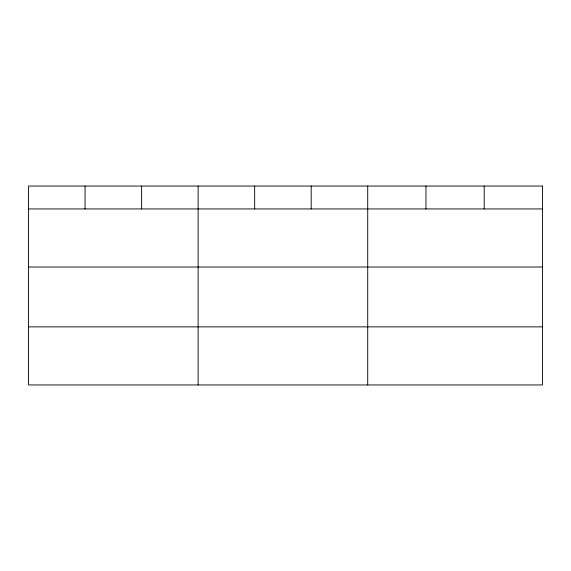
<?xml version="1.0" encoding="UTF-8"?>
<svg xmlns="http://www.w3.org/2000/svg" width="571" height="571" viewBox="0 0 571 571"><rect width="100%" height="100%" fill="white"/><g stroke="black" fill="none" stroke-linecap="round" stroke-linejoin="round"><path stroke-width="0.86" d="M28.55 208.936L542.45 208.936M28.55 267.021L542.45 267.021M28.55 326.869L542.45 326.869M484.208 186.046L484.208 208.936M425.966 186.046L425.966 208.936M367.724 186.046L367.724 384.954M311.195 186.046L311.195 208.936M254.666 186.046L254.666 208.936M198.137 186.046L198.137 384.954M141.608 186.046L141.608 208.936M85.079 186.046L85.079 208.936M542.45 186.046L28.55 186.046L28.55 384.954L542.45 384.954L542.45 186.046"/></g></svg>
